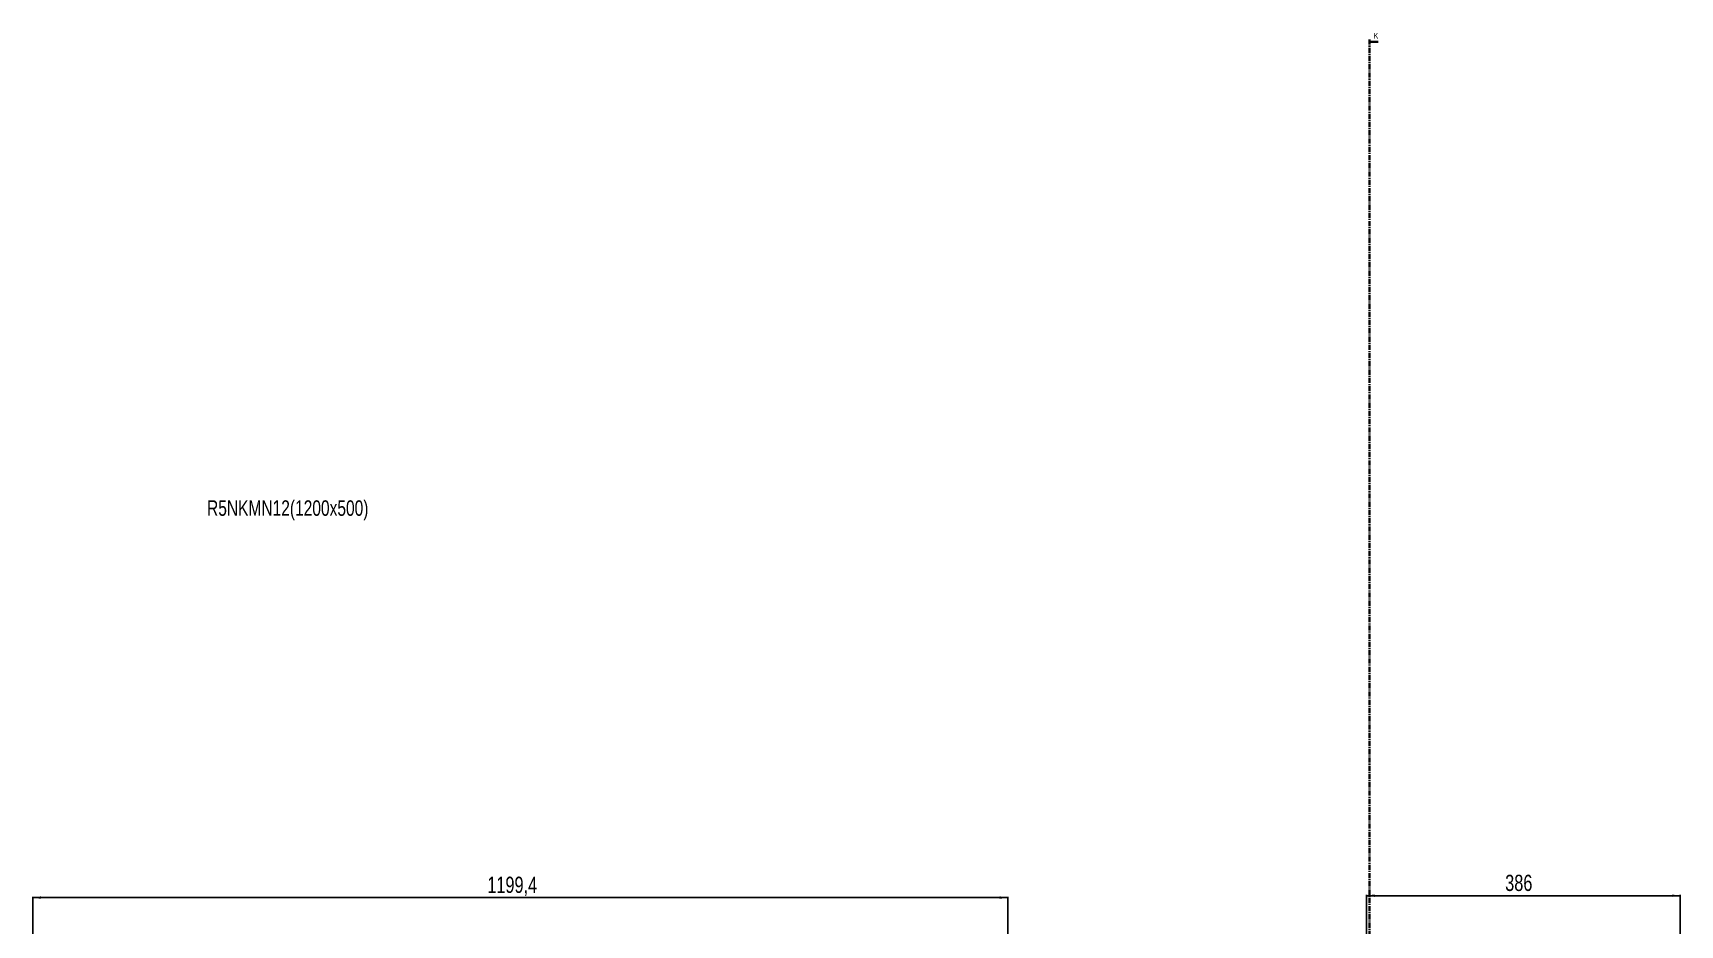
# Model space of a CAD drawing. Header units: millimetres. Extents: x -199 to 4123, y -1747 to 1507.
# Drawn here: x 64 to 2091, y 409 to 1507 of the extents above; entities that cross this region are included whole.
import ezdxf

# ---------------------------------------------------------------- set-up
doc = ezdxf.new("R2010")
doc.units = ezdxf.units.MM
doc.linetypes.add('CENTER', pattern=[10.16, 6.35, -1.27, 1.27, -1.27])
doc.layers.add('FORMAT', color=7, linetype='Continuous')
doc.styles.add('SLDTEXTSTYLE0', font='TXT', dxfattribs={"width": 0.75})
doc.dimstyles.new('SLDDIMSTYLE0', dxfattribs={"dimtxt": 20, "dimasz": 10, "dimexe": 0, "dimexo": 0.0625, "dimgap": 5, "dimtad": 2, "dimdec": 1, "dimrnd": 1e-09, "dimzin": 12, "dimdsep": 46, "dimtxsty": 'SLDTEXTSTYLE0', "dimsah": 1, "dimcen": 0.09, "dimadec": 0, "dimazin": 3, "dimtfac": 1, "dimtofl": 0, "dimtmove": 0, "dimatfit": 3, "dimfxl": 0, "dimfrac": 2, "dimtolj": 1, "dimtzin": 12, "dimarcsym": 0})

# ---------------------------------------------------------------- blocks, each defined once
blk = doc.blocks.new('_D_1')
at = {"layer": 'FORMAT'}
for p, q in [((64, 247.2), (64, 443.6)), ((64, 442.6), (1263.4, 442.6)), ((1263.4, 247.2), (1263.4, 443.6))]:
    blk.add_line(p, q, dxfattribs=at)
for points in [[(64, 442.6), (74, 441.1), (74, 444.2)], [(1263.4, 442.6), (1253.4, 444.2), (1253.4, 441.1)]]:
    blk.add_solid(points, dxfattribs=at)
at = {"layer": 'FORMAT', "insert": (623, 468.4), "char_height": 20, "attachment_point": 1, "style": 'SLDTEXTSTYLE0'}
blk.add_mtext('1199,4', dxfattribs=at)
blk = doc.blocks.new('_D_4')
at = {"layer": 'FORMAT'}
for p, q in [((1704.6, 247.2), (1704.6, 446)), ((2090.6, 247.2), (2090.6, 446)), ((1704.6, 445), (2090.6, 445))]:
    blk.add_line(p, q, dxfattribs=at)
for points in [[(1704.6, 445), (1714.6, 443.5), (1714.6, 446.5)], [(2090.6, 445), (2080.6, 446.5), (2080.6, 443.5)]]:
    blk.add_solid(points, dxfattribs=at)
at = {"layer": 'FORMAT', "insert": (1875.4, 470.8), "char_height": 20, "attachment_point": 1, "style": 'SLDTEXTSTYLE0'}
blk.add_mtext('386', dxfattribs=at)

msp = doc.modelspace()

# ---------------------------------------------------------------- linework, layer by layer
at = {"color": 7, "linetype": 'CENTER', "lineweight": 35}
msp.add_line((1708.28, 1499.09), (1708.28, -1103.67), dxfattribs=at)
at = {"color": 7, "linetype": 'Continuous', "lineweight": 35}
msp.add_line((1718.92, 1496.09), (1708.28, 1496.09), dxfattribs=at)
msp.add_solid([(1708.28, 1496.09), (1715.28, 1494.97), (1715.28, 1497.21)], dxfattribs=at)

# ---------------------------------------------------------------- texts
at = {"color": 7, "linetype": 'Continuous', "insert": (1713.44, 1507.14), "char_height": 7, "attachment_point": 1, "style": 'SLDTEXTSTYLE0'}
msp.add_mtext('K', dxfattribs=at)
at = {"layer": 'FORMAT', "insert": (278.18, 931.72), "char_height": 19.05, "attachment_point": 1, "style": 'SLDTEXTSTYLE0'}
msp.add_mtext('R5NKMN12(1200x500)', dxfattribs=at)

# ---------------------------------------------------------------- dimensions: what is measured, and where the dimension line sits
at = {"layer": 'FORMAT'}
for base, p1, p2, picture, middle in [((1263.38, 442.62), (63.98, 247.21), (1263.38, 247.21), '_D_1', (663.68, 442.62)), ((2090.55, 445), (1704.55, 247.21), (2090.55, 247.21), '_D_4', (1897.55, 445))]:
    dim = msp.add_linear_dim(base=base, p1=p1, p2=p2, angle=0, dimstyle='SLDDIMSTYLE0', dxfattribs=at)
    dim.commit()
    dim.dimension.update_dxf_attribs({"geometry": picture, "text_midpoint": middle, "dimtype": 160})

doc.saveas('drawing.dxf')
